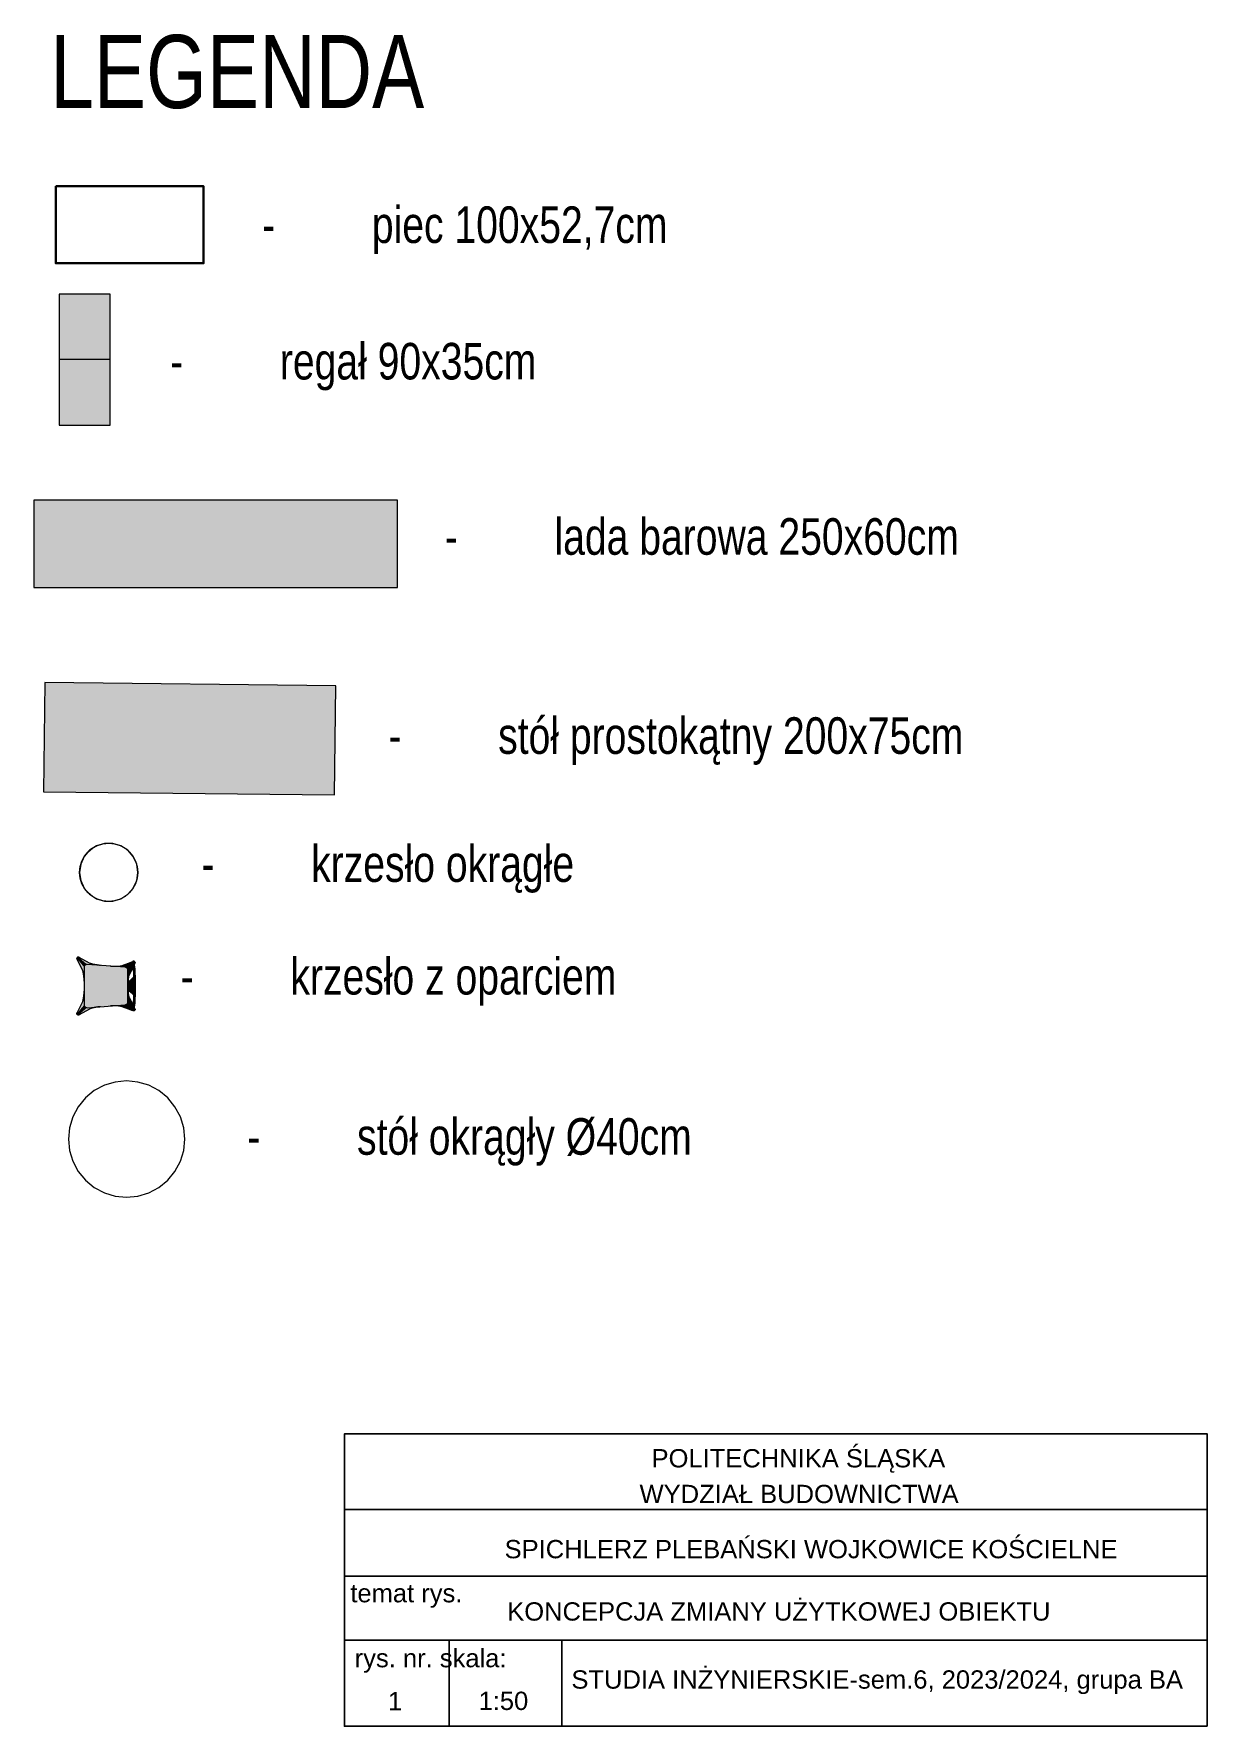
# Model space of a CAD drawing. Header units: millimetres. Extents: x 0 to 673989, y 0 to 383369.
# Drawn here: x 262781 to 270805, y 181524 to 193091 of the extents above; entities that cross this region are included whole.
import ezdxf

# ---------------------------------------------------------------- set-up
doc = ezdxf.new("R2010")
doc.units = ezdxf.units.MM
doc.header["$LTSCALE"] = 500
doc.layers.add('meble', color=5, linetype='Continuous', lineweight=80)
doc.layers.add('tabelka', color=3, linetype='Continuous', lineweight=15)
doc.layers.add('PDF _320-W Umeblowanie', color=7, linetype='Continuous')
doc.layers.add('Tekst', color=1, linetype='Continuous')
doc.styles.add('CDMSTYLE', font='CDMSIMPL', dxfattribs={"width": 0.8, "bigfont": 'CDMBIGPL'})
doc.styles.add('PDF Arial', font='arial.ttf')

msp = doc.modelspace()

# ---------------------------------------------------------------- hatches: boundary and pattern name
at = {"layer": 'meble', "lineweight": 25, "true_color": 0xffffff, "transparency": 33554559}
for points in [[(263077, 186776), (263075, 186774), (263126, 186716), (263128, 186721), (263128, 186721)], [(263075, 186774), (263075, 186771), (263125, 186711), (263126, 186716), (263126, 186716)], [(263125, 186711), (263075, 186771), (263115, 186688), (263115, 186688), (263115, 186687), (263116, 186686), (263116, 186685), (263117, 186684), (263117, 186683), (263117, 186681), (263118, 186680), (263118, 186678), (263119, 186676), (263119, 186675), (263119, 186673), (263120, 186671), (263120, 186669), (263120, 186667), (263121, 186664), (263121, 186662), (263121, 186660), (263122, 186657), (263122, 186655), (263122, 186652), (263123, 186649), (263123, 186647), (263123, 186644), (263123, 186641), (263124, 186638), (263124, 186635), (263124, 186632), (263124, 186629), (263124, 186626), (263125, 186623), (263125, 186620), (263125, 186617), (263125, 186711)], [(263140, 186730), (263083, 186781), (263080, 186780), (263135, 186728), (263136, 186728)], [(263145, 186730), (263086, 186781), (263083, 186781), (263140, 186730), (263141, 186730)], [(263086, 186781), (263145, 186730), (263146, 186730), (263237, 186724), (263234, 186724), (263231, 186724), (263228, 186725), (263225, 186725), (263222, 186726), (263219, 186726), (263216, 186726), (263213, 186727), (263210, 186727), (263207, 186728), (263204, 186728), (263202, 186729), (263199, 186729), (263197, 186730), (263194, 186730), (263192, 186731), (263189, 186731), (263187, 186731), (263185, 186732), (263183, 186732), (263181, 186733), (263179, 186733), (263177, 186734), (263176, 186734), (263174, 186735), (263173, 186735), (263171, 186736), (263170, 186736), (263169, 186737), (263168, 186737), (263167, 186738), (263166, 186738), (263166, 186738)], [(263405, 186711), (263146, 186730), (263141, 186730), (263136, 186728), (263131, 186725), (263128, 186721), (263126, 186716), (263125, 186711), (263125, 186455), (263126, 186450), (263128, 186445), (263131, 186441), (263136, 186437), (263141, 186436), (263146, 186435), (263405, 186455), (263410, 186456), (263414, 186458), (263418, 186461), (263421, 186465), (263423, 186470), (263423, 186475), (263423, 186691), (263423, 186696), (263421, 186701), (263418, 186705), (263414, 186708), (263410, 186710)], [(263401, 186729), (263428, 186740), (263378, 186722), (263378, 186722), (263377, 186722), (263376, 186722), (263375, 186721), (263374, 186721), (263373, 186721), (263371, 186720), (263370, 186720), (263368, 186720), (263366, 186720), (263364, 186720), (263362, 186719), (263360, 186719), (263358, 186719), (263356, 186719), (263354, 186719), (263352, 186719), (263349, 186718), (263347, 186718), (263344, 186718), (263341, 186718), (263339, 186718), (263336, 186718), (263333, 186718), (263330, 186718), (263327, 186718), (263324, 186718), (263321, 186718), (263318, 186718), (263315, 186718), (263312, 186718), (263308, 186718), (263306, 186719), (263396, 186712), (263398, 186726), (263398, 186727), (263399, 186728), (263400, 186729)], [(263404, 186711), (263406, 186720), (263405, 186720), (263405, 186720), (263403, 186711)], [(263405, 186711), (263407, 186721), (263406, 186720), (263404, 186711), (263405, 186711)], [(263410, 186710), (263445, 186736), (263435, 186732), (263406, 186711), (263406, 186711), (263410, 186710)], [(263452, 186738), (263452, 186739), (263445, 186736), (263410, 186710), (263414, 186708), (263414, 186708)], [(263453, 186738), (263452, 186738), (263414, 186708), (263418, 186705), (263454, 186735)], [(263454, 186735), (263418, 186705), (263418, 186705), (263421, 186701), (263455, 186732)], [(263455, 186730), (263455, 186732), (263421, 186701), (263421, 186701), (263422, 186697), (263456, 186729)], [(263456, 186729), (263422, 186697), (263423, 186696), (263423, 186692), (263456, 186726)], [(263459, 186714), (263456, 186726), (263423, 186692), (263423, 186691), (263423, 186616), (263424, 186616), (263424, 186617), (263424, 186619), (263424, 186622), (263425, 186624), (263425, 186626), (263425, 186628), (263425, 186630), (263425, 186632), (263426, 186634), (263426, 186636), (263426, 186638), (263427, 186640), (263427, 186641), (263427, 186643), (263428, 186645), (263428, 186646), (263428, 186648), (263429, 186649), (263429, 186651), (263430, 186652), (263430, 186653), (263430, 186654), (263431, 186655), (263431, 186657), (263432, 186658), (263432, 186658), (263459, 186713)], [(263464, 186753), (263454, 186749), (263455, 186749), (263456, 186748), (263457, 186748)], [(263468, 186751), (263460, 186745), (263460, 186745), (263461, 186744), (263461, 186742), (263462, 186742), (263470, 186749)], [(263125, 186549), (263125, 186546), (263125, 186543), (263124, 186540), (263124, 186537), (263124, 186534), (263124, 186531), (263124, 186528), (263123, 186525), (263123, 186522), (263123, 186519), (263123, 186516), (263122, 186514), (263122, 186511), (263122, 186508), (263121, 186506), (263121, 186504), (263121, 186501), (263120, 186499), (263120, 186497), (263120, 186495), (263119, 186493), (263119, 186491), (263119, 186489), (263118, 186488), (263118, 186486), (263117, 186485), (263117, 186483), (263117, 186482), (263116, 186481), (263116, 186480), (263115, 186479), (263115, 186478), (263115, 186478), (263075, 186395), (263125, 186454), (263125, 186455)], [(263421, 186465), (263418, 186461), (263418, 186461), (263454, 186430), (263455, 186434)], [(263456, 186437), (263422, 186469), (263421, 186465), (263421, 186465), (263455, 186434), (263455, 186436)], [(263423, 186474), (263423, 186470), (263422, 186469), (263456, 186437), (263456, 186440)], [(263424, 186549), (263423, 186549), (263423, 186475), (263423, 186474), (263456, 186440), (263459, 186451), (263459, 186452), (263432, 186507), (263432, 186508), (263431, 186509), (263431, 186510), (263430, 186511), (263430, 186513), (263430, 186514), (263429, 186515), (263429, 186516), (263428, 186518), (263428, 186519), (263428, 186521), (263427, 186523), (263427, 186524), (263427, 186526), (263426, 186528), (263426, 186530), (263426, 186532), (263425, 186534), (263425, 186536), (263425, 186538), (263425, 186540), (263425, 186542), (263424, 186544), (263424, 186546), (263424, 186549)], [(263126, 186450), (263125, 186454), (263075, 186395), (263075, 186392), (263126, 186449)], [(263128, 186445), (263126, 186449), (263075, 186392), (263077, 186389), (263128, 186445)], [(263128, 186445), (263077, 186389), (263078, 186387), (263131, 186440), (263131, 186441)], [(263135, 186438), (263080, 186386), (263083, 186385), (263140, 186436), (263136, 186437)], [(263140, 186436), (263083, 186385), (263086, 186385), (263145, 186435), (263141, 186436)], [(263234, 186442), (263237, 186442), (263146, 186435), (263145, 186435), (263086, 186385), (263166, 186428), (263166, 186428), (263167, 186428), (263168, 186428), (263169, 186429), (263170, 186429), (263171, 186430), (263173, 186430), (263174, 186431), (263176, 186431), (263177, 186432), (263179, 186432), (263181, 186433), (263183, 186433), (263185, 186434), (263187, 186434), (263189, 186435), (263192, 186435), (263194, 186436), (263197, 186436), (263199, 186437), (263202, 186437), (263204, 186438), (263207, 186438), (263210, 186438), (263213, 186439), (263216, 186439), (263219, 186440), (263222, 186440), (263225, 186441), (263228, 186441), (263231, 186441)], [(263398, 186440), (263396, 186454), (263306, 186447), (263308, 186447), (263312, 186447), (263315, 186448), (263318, 186448), (263321, 186448), (263324, 186448), (263327, 186448), (263330, 186448), (263333, 186448), (263336, 186448), (263339, 186448), (263341, 186448), (263344, 186447), (263347, 186447), (263349, 186447), (263352, 186447), (263354, 186447), (263356, 186447), (263358, 186447), (263360, 186447), (263362, 186446), (263364, 186446), (263366, 186446), (263368, 186446), (263370, 186446), (263371, 186445), (263373, 186445), (263374, 186445), (263375, 186444), (263376, 186444), (263377, 186444), (263378, 186444), (263378, 186444), (263428, 186426), (263401, 186436), (263400, 186437), (263399, 186438), (263398, 186439)], [(263404, 186455), (263403, 186455), (263405, 186446), (263405, 186446), (263406, 186445)], [(263405, 186455), (263405, 186455), (263404, 186455), (263406, 186445), (263407, 186445)], [(263445, 186430), (263410, 186456), (263410, 186456), (263406, 186455), (263406, 186455), (263435, 186434)], [(263414, 186458), (263414, 186458), (263410, 186456), (263445, 186430), (263452, 186427), (263452, 186427)], [(263454, 186430), (263418, 186461), (263414, 186458), (263452, 186427), (263453, 186428)], [(263464, 186413), (263457, 186418), (263456, 186418), (263455, 186417), (263454, 186416)], [(263462, 186424), (263461, 186423), (263461, 186422), (263460, 186421), (263460, 186421), (263468, 186415), (263470, 186416)]]:
    msp.add_hatch(color=7, dxfattribs=at).paths.add_polyline_path(points)

# ---------------------------------------------------------------- linework, layer by layer
at = {"layer": 'meble', "lineweight": 30}
msp.add_lwpolyline([(262931, 192050), (263941, 192050), (263941, 191523), (262931, 191523)], close=True, dxfattribs=at)
at = {"layer": 'meble', "lineweight": 9}
for points in [[(263302, 190417), (263302, 191312), (262954, 191312), (262954, 190417)], [(265267, 189905), (262781, 189905), (262781, 189308), (265267, 189308)], [(264845, 188635), (262856, 188657), (262847, 187911), (264837, 187889)], [(263492, 187360), (263484, 187416), (263460, 187468), (263423, 187511), (263375, 187541), (263321, 187557), (263264, 187557), (263210, 187541), (263162, 187511), (263125, 187468), (263102, 187416), (263094, 187360), (263102, 187304), (263125, 187253), (263162, 187210), (263210, 187179), (263264, 187163), (263321, 187163), (263375, 187179), (263423, 187210), (263460, 187253), (263484, 187304)], [(263146, 186730), (263141, 186730), (263136, 186728), (263131, 186725), (263128, 186721), (263126, 186716), (263125, 186711), (263125, 186455), (263126, 186450), (263128, 186445), (263131, 186441), (263136, 186437), (263141, 186436), (263146, 186435), (263405, 186455), (263410, 186456), (263414, 186458), (263418, 186461), (263421, 186465), (263423, 186470), (263423, 186475), (263423, 186691), (263423, 186696), (263421, 186701), (263418, 186705), (263414, 186708), (263410, 186710), (263405, 186711)], [(263813, 185537), (263806, 185615), (263783, 185689), (263746, 185758), (263697, 185818), (263636, 185868), (263568, 185905), (263493, 185927), (263415, 185935), (263338, 185927), (263263, 185905), (263194, 185868), (263134, 185818), (263084, 185758), (263048, 185689), (263025, 185615), (263017, 185537), (263025, 185460), (263048, 185385), (263084, 185316), (263134, 185256), (263194, 185206), (263263, 185170), (263338, 185147), (263415, 185139), (263493, 185147), (263568, 185170), (263636, 185206), (263697, 185256), (263746, 185316), (263783, 185385), (263806, 185460)]]:
    msp.add_lwpolyline(points, close=True, dxfattribs=at)
at = {"layer": 'meble', "color": 7, "lineweight": 0, "true_color": 0xffffff}
msp.add_lwpolyline([(264845, 188635), (262856, 188657), (262847, 187911), (264837, 187889)], close=True, dxfattribs=at)
at = {"layer": 'meble', "lineweight": 9}
for points in [[(263237, 186724), (263234, 186724), (263231, 186724), (263228, 186725), (263225, 186725), (263222, 186726), (263219, 186726), (263216, 186726), (263213, 186727), (263210, 186727), (263207, 186728), (263204, 186728), (263202, 186729), (263199, 186729), (263197, 186730), (263194, 186730), (263192, 186731), (263189, 186731), (263187, 186731), (263185, 186732), (263183, 186732), (263181, 186733), (263179, 186733), (263177, 186734), (263176, 186734), (263174, 186735), (263173, 186735), (263171, 186736), (263170, 186736), (263169, 186737), (263168, 186737), (263167, 186738), (263166, 186738), (263166, 186738), (263086, 186781), (263083, 186781), (263080, 186780), (263078, 186778), (263077, 186776), (263075, 186774), (263075, 186771), (263075, 186769), (263076, 186766), (263078, 186764), (263079, 186763)], [(263125, 186617), (263125, 186620), (263125, 186623), (263124, 186626), (263124, 186629), (263124, 186632), (263124, 186635), (263124, 186638), (263123, 186641), (263123, 186644), (263123, 186647), (263123, 186649), (263122, 186652), (263122, 186655), (263122, 186657), (263121, 186660), (263121, 186662), (263121, 186664), (263120, 186667), (263120, 186669), (263120, 186671), (263119, 186673), (263119, 186675), (263119, 186676), (263118, 186678), (263118, 186680), (263117, 186681), (263117, 186683), (263117, 186684), (263116, 186685), (263116, 186686), (263115, 186687), (263115, 186688), (263075, 186771)], [(263094, 186777), (263091, 186779), (263088, 186780), (263086, 186781)], [(263306, 186719), (263308, 186718), (263312, 186718), (263315, 186718), (263318, 186718), (263321, 186718), (263324, 186718), (263327, 186718), (263330, 186718), (263333, 186718), (263336, 186718), (263339, 186718), (263341, 186718), (263344, 186718), (263347, 186718), (263349, 186718), (263352, 186719), (263354, 186719), (263356, 186719), (263358, 186719), (263360, 186719), (263362, 186719), (263364, 186720), (263366, 186720), (263368, 186720), (263370, 186720), (263371, 186720), (263373, 186721), (263374, 186721), (263375, 186721), (263376, 186722), (263377, 186722), (263378, 186722), (263378, 186722), (263428, 186740)], [(263396, 186712), (263398, 186726), (263398, 186727), (263399, 186728), (263400, 186729), (263401, 186729), (263451, 186749), (263453, 186749), (263454, 186749), (263455, 186749), (263456, 186748), (263460, 186745), (263461, 186744), (263461, 186742), (263465, 186732), (263468, 186716), (263471, 186695), (263472, 186671), (263473, 186645), (263473, 186583), (263473, 186521), (263472, 186495), (263471, 186470), (263468, 186449), (263465, 186433), (263461, 186423), (263461, 186422), (263460, 186421), (263456, 186418), (263455, 186417), (263454, 186416), (263453, 186416), (263451, 186416), (263401, 186436), (263400, 186437), (263399, 186438), (263398, 186439), (263398, 186440), (263396, 186454)], [(263399, 186722), (263400, 186721), (263401, 186720), (263402, 186720), (263403, 186720), (263405, 186720), (263452, 186739)], [(263406, 186711), (263407, 186721)], [(263459, 186713), (263432, 186658), (263432, 186658), (263431, 186657), (263431, 186655), (263430, 186654), (263430, 186653), (263430, 186652), (263429, 186651), (263429, 186649), (263428, 186648), (263428, 186646), (263428, 186645), (263427, 186643), (263427, 186641), (263427, 186640), (263426, 186638), (263426, 186636), (263426, 186634), (263425, 186632), (263425, 186630), (263425, 186628), (263425, 186626), (263425, 186624), (263424, 186622), (263424, 186619), (263424, 186617), (263424, 186616)], [(263449, 186741), (263453, 186738)], [(263452, 186740), (263455, 186730), (263459, 186714), (263461, 186694), (263463, 186670), (263463, 186645), (263463, 186583), (263463, 186521), (263463, 186495), (263461, 186472), (263459, 186451), (263455, 186436), (263452, 186426)], [(263454, 186749), (263464, 186753)], [(263469, 186735), (263470, 186736), (263472, 186738), (263473, 186740), (263473, 186743), (263473, 186745), (263472, 186748), (263470, 186749), (263468, 186751), (263466, 186752), (263464, 186753), (263461, 186752), (263459, 186752), (263456, 186750), (263456, 186750)], [(263473, 186743), (263466, 186728)], [(263115, 186688), (263115, 186688)], [(263463, 186643), (263436, 186617), (263435, 186617), (263434, 186617), (263432, 186617), (263430, 186617), (263428, 186616), (263426, 186616), (263423, 186616)], [(263075, 186395), (263115, 186478), (263115, 186478), (263115, 186479), (263116, 186480), (263116, 186481), (263117, 186482), (263117, 186483), (263117, 186485), (263118, 186486), (263118, 186488), (263119, 186489), (263119, 186491), (263119, 186493), (263120, 186495), (263120, 186497), (263120, 186499), (263121, 186501), (263121, 186504), (263121, 186506), (263122, 186508), (263122, 186511), (263122, 186514), (263123, 186516), (263123, 186519), (263123, 186522), (263123, 186525), (263124, 186528), (263124, 186531), (263124, 186534), (263124, 186537), (263124, 186540), (263125, 186543), (263125, 186546), (263125, 186549)], [(263423, 186549), (263426, 186549), (263428, 186549), (263430, 186549), (263432, 186549), (263434, 186549), (263435, 186549), (263436, 186549), (263463, 186523)], [(263424, 186549), (263424, 186549), (263424, 186546), (263424, 186544), (263425, 186542), (263425, 186540), (263425, 186538), (263425, 186536), (263425, 186534), (263426, 186532), (263426, 186530), (263426, 186528), (263427, 186526), (263427, 186524), (263427, 186523), (263428, 186521), (263428, 186519), (263428, 186518), (263429, 186516), (263429, 186515), (263430, 186514), (263430, 186513), (263430, 186511), (263431, 186510), (263431, 186509), (263432, 186508), (263432, 186507), (263459, 186452)], [(263237, 186442), (263234, 186442), (263231, 186441), (263228, 186441), (263225, 186441), (263222, 186440), (263219, 186440), (263216, 186439), (263213, 186439), (263210, 186438), (263207, 186438), (263204, 186438), (263202, 186437), (263199, 186437), (263197, 186436), (263194, 186436), (263192, 186435), (263189, 186435), (263187, 186434), (263185, 186434), (263183, 186433), (263181, 186433), (263179, 186432), (263177, 186432), (263176, 186431), (263174, 186431), (263173, 186430), (263171, 186430), (263170, 186429), (263169, 186429), (263168, 186428), (263167, 186428), (263166, 186428), (263086, 186385), (263083, 186385), (263080, 186386), (263078, 186387), (263077, 186389), (263075, 186392), (263075, 186395), (263075, 186397), (263076, 186400), (263078, 186402), (263079, 186403)], [(263094, 186389), (263091, 186386), (263088, 186385), (263086, 186385)], [(263166, 186428), (263166, 186428)], [(263428, 186426), (263378, 186444), (263378, 186444), (263377, 186444), (263376, 186444), (263375, 186444), (263374, 186445), (263373, 186445), (263371, 186445), (263370, 186446), (263368, 186446), (263366, 186446), (263364, 186446), (263362, 186446), (263360, 186447), (263358, 186447), (263356, 186447), (263354, 186447), (263352, 186447), (263349, 186447), (263347, 186447), (263344, 186447), (263341, 186448), (263339, 186448), (263336, 186448), (263333, 186448), (263330, 186448), (263327, 186448), (263324, 186448), (263321, 186448), (263318, 186448), (263315, 186448), (263312, 186447), (263308, 186447), (263306, 186447)], [(263399, 186444), (263400, 186445), (263401, 186445), (263402, 186446), (263403, 186446), (263405, 186446), (263452, 186427)], [(263406, 186455), (263407, 186445)], [(263449, 186425), (263453, 186428)], [(263464, 186413), (263454, 186416)], [(263469, 186431), (263470, 186430), (263472, 186428), (263473, 186426), (263473, 186423), (263473, 186421), (263472, 186418), (263470, 186416), (263468, 186415), (263466, 186414), (263464, 186413), (263461, 186413), (263459, 186414), (263456, 186416), (263456, 186416)], [(263466, 186437), (263473, 186423)]]:
    msp.add_lwpolyline(points, dxfattribs=at)
at = {"layer": 'meble', "lineweight": 0}
msp.add_circle((263293, 187360), 199, dxfattribs=at)
at = {"layer": 'meble', "color": 7, "lineweight": 0, "true_color": 0xffffff, "transparency": 33554559}
for points in [[(263302, 190417), (263302, 191312), (262954, 190417), (262954, 191312)], [(265267, 189905), (262781, 189905), (265267, 189308), (262781, 189308)], [(264845, 188635), (262856, 188657), (264837, 187889), (262847, 187911)], [(263078, 186766), (263075, 186771), (263075, 186769)], [(263075, 186769), (263076, 186766), (263078, 186766), (263079, 186763)], [(263131, 186725), (263078, 186778), (263128, 186721), (263077, 186776)], [(263135, 186728), (263080, 186780), (263131, 186725), (263078, 186778)], [(263088, 186780), (263086, 186781), (263091, 186778)], [(263088, 186780), (263091, 186778), (263091, 186779), (263094, 186777)], [(263398, 186726), (263396, 186712), (263398, 186725), (263396, 186712)], [(263399, 186722), (263398, 186723), (263397, 186712), (263396, 186712)], [(263400, 186721), (263399, 186722), (263398, 186712), (263397, 186712)], [(263449, 186748), (263399, 186728), (263448, 186747), (263398, 186727)], [(263448, 186747), (263398, 186727), (263448, 186746), (263398, 186726)], [(263448, 186746), (263398, 186726), (263448, 186745), (263398, 186725)], [(263448, 186743), (263448, 186745), (263398, 186723), (263398, 186725)], [(263448, 186743), (263398, 186723), (263448, 186742), (263399, 186722)], [(263401, 186720), (263400, 186721), (263399, 186711), (263398, 186712)], [(263449, 186748), (263450, 186749), (263399, 186728), (263400, 186729)], [(263449, 186741), (263448, 186742), (263400, 186721), (263399, 186722)], [(263402, 186720), (263401, 186720), (263400, 186711), (263399, 186711)], [(263450, 186749), (263451, 186749), (263400, 186729), (263401, 186729)], [(263449, 186741), (263400, 186721), (263450, 186740), (263401, 186720)], [(263402, 186720), (263400, 186711), (263403, 186720), (263402, 186711)], [(263450, 186740), (263401, 186720), (263451, 186739), (263402, 186720)], [(263451, 186739), (263451, 186739), (263403, 186720), (263402, 186720)], [(263403, 186711), (263405, 186720), (263402, 186711), (263403, 186720)], [(263451, 186739), (263403, 186720), (263452, 186739), (263405, 186720)], [(263407, 186721), (263407, 186721), (263406, 186711), (263405, 186711)], [(263406, 186711), (263435, 186732), (263407, 186721)], [(263453, 186745), (263449, 186748), (263453, 186744), (263448, 186747)], [(263453, 186744), (263448, 186747), (263452, 186742), (263448, 186746)], [(263452, 186742), (263448, 186746), (263452, 186741), (263448, 186745)], [(263452, 186741), (263448, 186745), (263452, 186740), (263448, 186743)], [(263452, 186740), (263448, 186743), (263452, 186739), (263448, 186742)], [(263448, 186742), (263449, 186741), (263452, 186739), (263453, 186738)], [(263454, 186745), (263450, 186749), (263453, 186745), (263449, 186748)], [(263456, 186746), (263451, 186749), (263454, 186745), (263450, 186749)], [(263457, 186746), (263453, 186749), (263456, 186746), (263451, 186749)], [(263453, 186744), (263452, 186742), (263456, 186733), (263456, 186732)], [(263452, 186742), (263452, 186741), (263456, 186732), (263455, 186731)], [(263452, 186741), (263452, 186740), (263455, 186731), (263455, 186730)], [(263454, 186749), (263453, 186749), (263458, 186746), (263457, 186746)], [(263454, 186745), (263453, 186745), (263458, 186735), (263457, 186734)], [(263453, 186745), (263453, 186744), (263457, 186734), (263456, 186733)], [(263454, 186749), (263458, 186746), (263455, 186749), (263459, 186745)], [(263456, 186746), (263454, 186745), (263459, 186735), (263458, 186735)], [(263455, 186749), (263459, 186745), (263456, 186748), (263460, 186745)], [(263459, 186716), (263456, 186732), (263459, 186715), (263455, 186731)], [(263459, 186715), (263455, 186731), (263459, 186714), (263455, 186730)], [(263461, 186752), (263459, 186752), (263459, 186751), (263456, 186750)], [(263457, 186746), (263456, 186746), (263461, 186736), (263459, 186735)], [(263457, 186734), (263456, 186733), (263460, 186718), (263460, 186717)], [(263456, 186733), (263456, 186732), (263460, 186717), (263459, 186716)], [(263464, 186753), (263457, 186748), (263466, 186752), (263458, 186746)], [(263458, 186746), (263457, 186746), (263462, 186735), (263461, 186736)], [(263462, 186718), (263458, 186735), (263460, 186718), (263457, 186734)], [(263468, 186751), (263466, 186752), (263460, 186745), (263458, 186746)], [(263459, 186745), (263458, 186746), (263463, 186735), (263462, 186735)], [(263463, 186719), (263459, 186735), (263462, 186718), (263458, 186735)], [(263459, 186751), (263464, 186753), (263461, 186752)], [(263460, 186745), (263459, 186745), (263464, 186734), (263463, 186735)], [(263461, 186736), (263459, 186735), (263464, 186719), (263463, 186719)], [(263460, 186717), (263459, 186716), (263462, 186696), (263461, 186695)], [(263461, 186695), (263459, 186716), (263461, 186695), (263459, 186715)], [(263461, 186695), (263459, 186715), (263461, 186694), (263459, 186714)], [(263461, 186744), (263460, 186745), (263465, 186733), (263464, 186734)], [(263462, 186718), (263460, 186718), (263464, 186697), (263463, 186697)], [(263460, 186718), (263460, 186717), (263463, 186697), (263462, 186696)], [(263461, 186742), (263461, 186744), (263465, 186732), (263465, 186733)], [(263461, 186736), (263464, 186719), (263462, 186735), (263465, 186719)], [(263462, 186696), (263461, 186695), (263464, 186671), (263463, 186671)], [(263461, 186695), (263461, 186694), (263463, 186671), (263463, 186670)], [(263470, 186749), (263462, 186742), (263472, 186748), (263463, 186739)], [(263462, 186735), (263465, 186719), (263463, 186735), (263466, 186718)], [(263463, 186719), (263462, 186718), (263465, 186697), (263464, 186697)], [(263463, 186697), (263462, 186696), (263465, 186672), (263464, 186671)], [(263472, 186748), (263463, 186739), (263473, 186745), (263464, 186736)], [(263464, 186734), (263463, 186735), (263467, 186718), (263466, 186718)], [(263467, 186697), (263464, 186719), (263465, 186697), (263463, 186719)], [(263464, 186697), (263463, 186697), (263466, 186672), (263465, 186672)], [(263473, 186745), (263464, 186736), (263473, 186743), (263465, 186734)], [(263465, 186733), (263464, 186734), (263468, 186717), (263467, 186718)], [(263464, 186719), (263467, 186697), (263465, 186719), (263468, 186697)], [(263465, 186697), (263464, 186697), (263467, 186672), (263466, 186672)], [(263473, 186743), (263465, 186734), (263466, 186728), (263465, 186732)], [(263465, 186732), (263465, 186733), (263468, 186716), (263468, 186717)], [(263465, 186719), (263468, 186697), (263466, 186718), (263469, 186697)], [(263468, 186672), (263467, 186697), (263467, 186672), (263465, 186697)], [(263466, 186718), (263469, 186697), (263467, 186718), (263470, 186697)], [(263468, 186717), (263467, 186718), (263471, 186696), (263470, 186697)], [(263468, 186697), (263467, 186697), (263469, 186672), (263468, 186672)], [(263468, 186717), (263471, 186696), (263468, 186716), (263471, 186695)], [(263468, 186697), (263469, 186672), (263469, 186697), (263471, 186672)], [(263473, 186740), (263471, 186738), (263472, 186738), (263469, 186735)], [(263472, 186738), (263469, 186735), (263470, 186736), (263469, 186735)], [(263469, 186697), (263471, 186672), (263470, 186697), (263472, 186672)], [(263471, 186696), (263470, 186697), (263472, 186671), (263472, 186672)], [(263473, 186740), (263473, 186743), (263471, 186738)], [(263471, 186696), (263472, 186671), (263471, 186695), (263472, 186671)], [(263426, 186616), (263423, 186616), (263426, 186549), (263423, 186549)], [(263428, 186616), (263426, 186616), (263428, 186549), (263426, 186549)], [(263430, 186549), (263430, 186617), (263428, 186549), (263428, 186616)], [(263432, 186549), (263432, 186617), (263430, 186549), (263430, 186617)], [(263434, 186549), (263434, 186617), (263432, 186549), (263432, 186617)], [(263435, 186549), (263435, 186617), (263434, 186549), (263434, 186617)], [(263436, 186549), (263436, 186617), (263435, 186549), (263435, 186617)], [(263463, 186523), (263463, 186643), (263436, 186549), (263436, 186617)], [(263464, 186671), (263463, 186671), (263464, 186645), (263463, 186645)], [(263463, 186645), (263463, 186671), (263463, 186645), (263463, 186671)], [(263463, 186645), (263463, 186671), (263463, 186645), (263463, 186670)], [(263464, 186645), (263463, 186645), (263464, 186583), (263463, 186583)], [(263464, 186521), (263464, 186583), (263463, 186521), (263463, 186583)], [(263463, 186521), (263463, 186583), (263463, 186521), (263463, 186583)], [(263463, 186521), (263463, 186583), (263463, 186521), (263463, 186583)], [(263465, 186672), (263464, 186671), (263465, 186645), (263464, 186645)], [(263465, 186645), (263464, 186645), (263465, 186583), (263464, 186583)], [(263465, 186520), (263465, 186583), (263464, 186521), (263464, 186583)], [(263466, 186672), (263465, 186672), (263466, 186645), (263465, 186645)], [(263466, 186645), (263465, 186645), (263466, 186583), (263465, 186583)], [(263466, 186520), (263466, 186583), (263465, 186520), (263465, 186583)], [(263467, 186672), (263466, 186672), (263467, 186645), (263466, 186645)], [(263467, 186645), (263466, 186645), (263467, 186583), (263466, 186583)], [(263467, 186520), (263467, 186583), (263466, 186520), (263466, 186583)], [(263468, 186672), (263467, 186672), (263469, 186645), (263467, 186645)], [(263469, 186645), (263467, 186645), (263469, 186583), (263467, 186583)], [(263469, 186520), (263469, 186583), (263467, 186520), (263467, 186583)], [(263469, 186672), (263468, 186672), (263470, 186645), (263469, 186645)], [(263471, 186672), (263469, 186672), (263471, 186645), (263470, 186645)], [(263470, 186645), (263469, 186645), (263470, 186583), (263469, 186583)], [(263470, 186520), (263470, 186583), (263469, 186520), (263469, 186583)], [(263471, 186645), (263470, 186645), (263471, 186583), (263470, 186583)], [(263471, 186520), (263471, 186583), (263470, 186520), (263470, 186583)], [(263472, 186672), (263471, 186672), (263472, 186645), (263471, 186645)], [(263472, 186645), (263471, 186645), (263472, 186583), (263471, 186583)], [(263472, 186520), (263472, 186583), (263471, 186520), (263471, 186583)], [(263472, 186671), (263472, 186672), (263473, 186645), (263472, 186645)], [(263473, 186645), (263472, 186645), (263473, 186583), (263472, 186583)], [(263473, 186521), (263473, 186583), (263472, 186520), (263472, 186583)], [(263473, 186521), (263473, 186583), (263473, 186521), (263473, 186583)], [(263461, 186472), (263459, 186451), (263461, 186471), (263459, 186450)], [(263461, 186471), (263459, 186450), (263461, 186470), (263459, 186449)], [(263461, 186470), (263459, 186449), (263462, 186470), (263460, 186449)], [(263463, 186469), (263462, 186470), (263460, 186448), (263460, 186449)], [(263463, 186469), (263460, 186448), (263464, 186469), (263462, 186447)], [(263464, 186494), (263463, 186495), (263462, 186470), (263461, 186470)], [(263463, 186495), (263463, 186495), (263461, 186470), (263461, 186471)], [(263463, 186495), (263463, 186495), (263461, 186471), (263461, 186472)], [(263465, 186494), (263464, 186494), (263463, 186469), (263462, 186470)], [(263465, 186469), (263464, 186469), (263463, 186447), (263462, 186447)], [(263464, 186494), (263464, 186521), (263463, 186495), (263463, 186521)], [(263466, 186494), (263465, 186494), (263464, 186469), (263463, 186469)], [(263467, 186468), (263465, 186469), (263464, 186447), (263463, 186447)], [(263465, 186494), (263465, 186520), (263464, 186494), (263464, 186521)], [(263467, 186494), (263466, 186494), (263465, 186469), (263464, 186469)], [(263468, 186469), (263467, 186468), (263465, 186447), (263464, 186447)], [(263466, 186494), (263466, 186520), (263465, 186494), (263465, 186520)], [(263468, 186494), (263467, 186494), (263467, 186468), (263465, 186469)], [(263466, 186447), (263469, 186469), (263465, 186447), (263468, 186469)], [(263467, 186494), (263467, 186520), (263466, 186494), (263466, 186520)], [(263470, 186469), (263469, 186469), (263467, 186448), (263466, 186447)], [(263468, 186494), (263469, 186520), (263467, 186494), (263467, 186520)], [(263469, 186494), (263468, 186494), (263468, 186469), (263467, 186468)], [(263471, 186470), (263470, 186469), (263468, 186449), (263467, 186448)], [(263469, 186494), (263470, 186520), (263468, 186494), (263469, 186520)], [(263471, 186494), (263469, 186494), (263469, 186469), (263468, 186469)], [(263468, 186449), (263471, 186470), (263468, 186449), (263471, 186470)], [(263471, 186494), (263471, 186520), (263469, 186494), (263470, 186520)], [(263470, 186469), (263472, 186494), (263469, 186469), (263471, 186494)], [(263472, 186494), (263472, 186494), (263471, 186470), (263470, 186469)], [(263472, 186494), (263472, 186520), (263471, 186494), (263471, 186520)], [(263473, 186521), (263473, 186521), (263472, 186495), (263472, 186494)], [(263472, 186494), (263473, 186521), (263472, 186494), (263472, 186520)], [(263079, 186403), (263076, 186400), (263078, 186400), (263075, 186397)], [(263075, 186395), (263078, 186400), (263075, 186397)], [(263079, 186403), (263078, 186402), (263079, 186403), (263076, 186400)], [(263135, 186438), (263131, 186440), (263080, 186386), (263078, 186387)], [(263088, 186385), (263091, 186388), (263086, 186385)], [(263091, 186386), (263094, 186389), (263088, 186385), (263091, 186388)], [(263396, 186454), (263396, 186454), (263398, 186441), (263398, 186440)], [(263396, 186454), (263396, 186454), (263398, 186442), (263398, 186441)], [(263397, 186454), (263396, 186454), (263399, 186444), (263398, 186442)], [(263398, 186454), (263397, 186454), (263400, 186445), (263399, 186444)], [(263399, 186454), (263398, 186454), (263401, 186445), (263400, 186445)], [(263448, 186424), (263399, 186444), (263448, 186423), (263398, 186442)], [(263398, 186442), (263398, 186441), (263448, 186423), (263448, 186421)], [(263398, 186441), (263398, 186440), (263448, 186421), (263448, 186420)], [(263448, 186420), (263398, 186440), (263448, 186419), (263398, 186439)], [(263448, 186419), (263398, 186439), (263449, 186418), (263399, 186438)], [(263400, 186454), (263399, 186454), (263402, 186446), (263401, 186445)], [(263400, 186445), (263399, 186444), (263449, 186425), (263448, 186424)], [(263449, 186418), (263399, 186438), (263450, 186417), (263400, 186437)], [(263402, 186454), (263400, 186454), (263403, 186446), (263402, 186446)], [(263450, 186426), (263401, 186445), (263449, 186425), (263400, 186445)], [(263450, 186417), (263400, 186437), (263451, 186416), (263401, 186436)], [(263451, 186426), (263402, 186446), (263450, 186426), (263401, 186445)], [(263403, 186455), (263402, 186454), (263405, 186446), (263403, 186446)], [(263451, 186427), (263403, 186446), (263451, 186426), (263402, 186446)], [(263403, 186446), (263451, 186427), (263405, 186446), (263452, 186427)], [(263406, 186455), (263407, 186445), (263435, 186434)], [(263452, 186427), (263453, 186428), (263448, 186424), (263449, 186425)], [(263452, 186427), (263448, 186424), (263452, 186426), (263448, 186423)], [(263452, 186425), (263452, 186426), (263448, 186421), (263448, 186423)], [(263452, 186423), (263452, 186425), (263448, 186420), (263448, 186421)], [(263453, 186422), (263452, 186423), (263448, 186419), (263448, 186420)], [(263453, 186421), (263453, 186422), (263449, 186418), (263448, 186419)], [(263454, 186420), (263453, 186421), (263450, 186417), (263449, 186418)], [(263456, 186420), (263454, 186420), (263451, 186416), (263450, 186417)], [(263457, 186420), (263456, 186420), (263453, 186416), (263451, 186416)], [(263452, 186425), (263455, 186435), (263452, 186426), (263455, 186436)], [(263452, 186423), (263456, 186433), (263452, 186425), (263455, 186435)], [(263453, 186422), (263456, 186432), (263452, 186423), (263456, 186433)], [(263453, 186421), (263457, 186431), (263453, 186422), (263456, 186432)], [(263454, 186420), (263458, 186431), (263453, 186421), (263457, 186431)], [(263458, 186420), (263457, 186420), (263454, 186416), (263453, 186416)], [(263456, 186420), (263459, 186430), (263454, 186420), (263458, 186431)], [(263455, 186417), (263459, 186420), (263454, 186416), (263458, 186420)], [(263459, 186450), (263459, 186451), (263455, 186435), (263455, 186436)], [(263459, 186449), (263459, 186450), (263456, 186433), (263455, 186435)], [(263456, 186418), (263460, 186421), (263455, 186417), (263459, 186420)], [(263460, 186449), (263456, 186432), (263460, 186448), (263457, 186431)], [(263460, 186449), (263459, 186449), (263456, 186432), (263456, 186433)], [(263457, 186420), (263461, 186430), (263456, 186420), (263459, 186430)], [(263456, 186416), (263459, 186414), (263459, 186415), (263461, 186413)], [(263456, 186416), (263456, 186416), (263459, 186414), (263456, 186416)], [(263462, 186447), (263460, 186448), (263458, 186431), (263457, 186431)], [(263458, 186420), (263462, 186430), (263457, 186420), (263461, 186430)], [(263466, 186414), (263458, 186420), (263464, 186413), (263457, 186418)], [(263463, 186447), (263462, 186447), (263459, 186430), (263458, 186431)], [(263459, 186420), (263463, 186431), (263458, 186420), (263462, 186430)], [(263460, 186421), (263458, 186420), (263468, 186415), (263466, 186414)], [(263464, 186447), (263463, 186447), (263461, 186430), (263459, 186430)], [(263460, 186421), (263464, 186431), (263459, 186420), (263463, 186431)], [(263464, 186413), (263459, 186415), (263461, 186413)], [(263461, 186422), (263465, 186432), (263460, 186421), (263464, 186431)], [(263462, 186430), (263465, 186447), (263461, 186430), (263464, 186447)], [(263461, 186423), (263465, 186433), (263461, 186422), (263465, 186432)], [(263466, 186447), (263465, 186447), (263463, 186431), (263462, 186430)], [(263472, 186418), (263463, 186427), (263470, 186416), (263462, 186424)], [(263464, 186431), (263467, 186448), (263463, 186431), (263466, 186447)], [(263464, 186429), (263463, 186427), (263473, 186421), (263472, 186418)], [(263468, 186449), (263467, 186448), (263465, 186432), (263464, 186431)], [(263473, 186423), (263465, 186432), (263473, 186421), (263464, 186429)], [(263465, 186433), (263468, 186449), (263465, 186432), (263468, 186449)], [(263473, 186423), (263466, 186437), (263465, 186432), (263465, 186433)], [(263469, 186431), (263469, 186430), (263470, 186430), (263472, 186428)], [(263469, 186430), (263471, 186428), (263472, 186428), (263473, 186426)], [(263473, 186426), (263471, 186428), (263473, 186423)]]:
    msp.add_solid(points, dxfattribs=at)
at = {"layer": 'PDF _320-W Umeblowanie', "lineweight": 9}
msp.add_lwpolyline([(263302, 190865), (262954, 190865)], dxfattribs=at)
at = {"layer": 'tabelka', "lineweight": 25}
msp.add_lwpolyline([(270805, 181524), (270805, 183522), (264905, 183522), (264905, 181524)], close=True, dxfattribs=at)
for points in [[(264905, 183004), (270805, 183004)], [(264905, 182549), (270805, 182549)], [(264905, 182113), (270805, 182113)], [(265621, 182113), (265621, 181524)], [(266391, 182113), (266391, 181524)]]:
    msp.add_lwpolyline(points, dxfattribs=at)

# ---------------------------------------------------------------- texts
at = {"layer": 'Tekst', "color": 1, "lineweight": 25, "attachment_point": 1, "style": 'CDMSTYLE'}
for s, width, gutter_width, heights, insert, char_height in [('LEGENDA', 6849.36, 1.25, [0], (262894, 193084), 500), ('\\pxi-3,l4,t4;-^Ipiec 100x52,7cm', 3776.6, 12.5, [0], (264092, 191912), 250), ('\\pxi-3,l4,t4;-^Iregał 90x35cm', 3776.6, 12.5, [333], (263463, 190979), 250), ('\\pxi-3,l4,t4;-^Ilada barowa 250x60cm', 4823.64, 12.5, [0], (265341, 189781), 250), ('\\pxi-3,l4,t4;-^Istół prostokątny 200x75cm', 5631.42, 12.5, [0], (264956, 188420), 250), ('\\pxi-3,l4,t4;-^Ikrzesło okrągłe ', 3776.6, 12.5, [0], (263677, 187545), 250), ('\\pxi-3,l4,t4;-^Ikrzesło z oparciem ', 3776.6, 12.5, [0], (263535, 186775), 250), ('\\pxi-3,l4,t4;-^Istół okrągły %%C40cm', 3776.6, 12.5, [0], (263991, 185680), 250)]:
    msp.add_mtext_dynamic_manual_height_columns(s, width=width, gutter_width=gutter_width, heights=heights, dxfattribs=dict(at, insert=insert, char_height=char_height))
at = {"layer": 'Tekst', "lineweight": 25, "attachment_point": 7, "style": 'PDF Arial'}
for s, insert, char_height in [('POLITECHNIKA ŚLĄSKA', (267005, 183256), 124.99), ('WYDZIAŁ BUDOWNICTWA', (266923, 183047), 124.99), ('SPICHLERZ PLEBAŃSKI WOJKOWICE KOŚCIELNE', (266000, 182670), 124.99), ('temat rys.', (264945, 182333), 125), ('KONCEPCJA ZMIANY UŻYTKOWEJ OBIEKTU ', (266018, 182244), 124.99), ('rys. nr. skala:', (264975, 181889), 124.99), ('STUDIA INŻYNIERSKIE-sem.6, 2023/2024, grupa BA', (266457, 181743), 124.99), ('1', (265202, 181633), 125), ('1:50', (265822, 181633), 125)]:
    msp.add_mtext(s, dxfattribs=dict(at, insert=insert, char_height=char_height))

doc.saveas('drawing.dxf')
